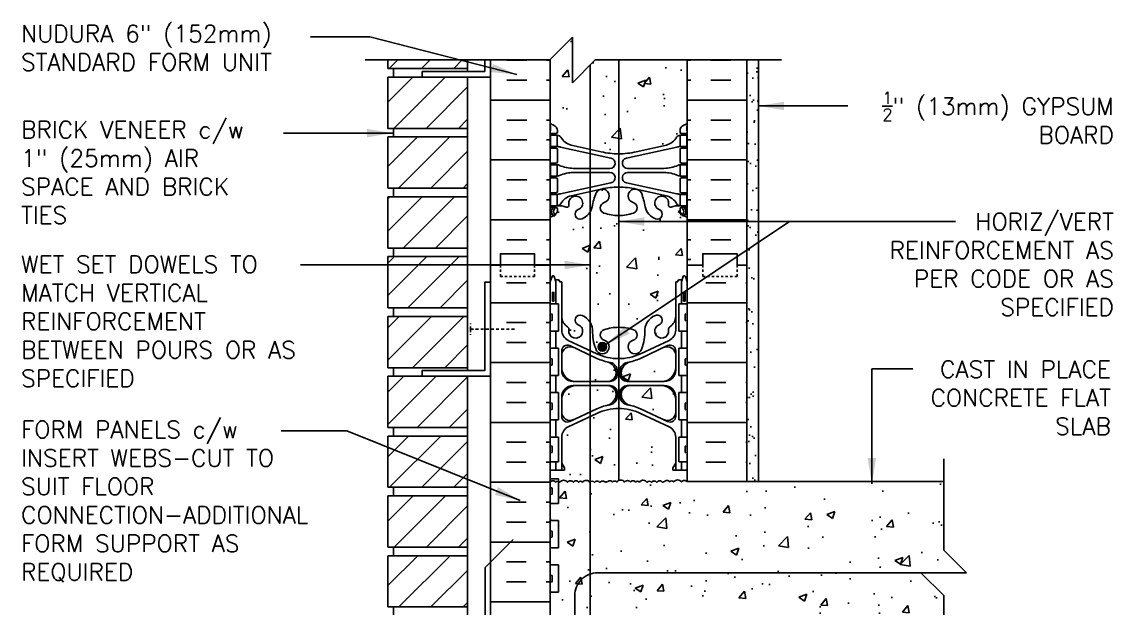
# Model space of a CAD drawing. Header units: inches. Extents: x 75 to 122.9, y 108.1 to 175.1.
# Drawn here: x 75 to 122.86, y 149.35 to 175.08 of the extents above; entities that cross this region are included whole.
import ezdxf

# ---------------------------------------------------------------- set-up
doc = ezdxf.new("R2010")
doc.units = ezdxf.units.IN
doc.header["$LTSCALE"] = 0.5
doc.header["$MEASUREMENT"] = 0
doc.linetypes.add('DASHED2', pattern=[0.375, 0.25, -0.125])
for name, color, linetype in [('HATCH', 12, 'Continuous'), ('line25', 2, 'Continuous'), ('LINE3', 3, 'Continuous'), ('LINE50', 5, 'Continuous'), ('LINE9', 9, 'Continuous'), ('TEXT', 4, 'Continuous'), ('Web_Edge', 9, 'Continuous')]:
    doc.layers.add(name, color=color, linetype=linetype)
doc.styles.add('DIM', font='romans.shx', dxfattribs={"width": 0.7})
doc.styles.add('ROMANS', font='romans.shx', dxfattribs={"height": 0.75})
doc.dimstyles.new('ext_12', dxfattribs={"dimscale": 12, "dimtxt": 0.09375, "dimasz": 0.09375, "dimexe": 0.09375, "dimexo": 0.0625, "dimgap": 0.0625, "dimtad": 1, "dimdec": 1, "dimzin": 3, "dimdsep": 46, "dimlunit": 4, "dimtxsty": 'DIM', "dimcen": 0.09, "dimdle": 0.09375, "dimclrt": 4, "dimadec": 0, "dimazin": 0, "dimtfac": 1, "dimtdec": 1, "dimtmove": 2, "dimatfit": 3, "dimfxl": 1, "dimfrac": 2, "dimtolj": 1, "dimtzin": 0, "dimarcsym": 0})

msp = doc.modelspace()

# ---------------------------------------------------------------- hatches: boundary and pattern name
at = {"layer": 'HATCH'}
h = msp.add_hatch(dxfattribs=at)
h.set_pattern_fill('AR-CONC', color=256, scale=0.5)
h.paths.add_polyline_path([(104.178, 130.49, 0.064398), (104.068, 130.556), (103.978, 130.556), (103.978, 130.598, -0.249069), (103.868, 130.805), (103.868, 130.872, -0.414214), (103.931, 130.935), (103.978, 130.935), (103.978, 131.005), (103.873, 131.005, 0.10046), (103.479, 130.948, -0.601435), (103.36, 131.053, 2.182095), (102.95, 130.84, -1), (102.786, 130.431, -0.24438), (102.338, 130.952, 0.053157), (102.172, 131.566, 0.223253), (101.972, 131.731), (101.952, 131.735, 0.955472), (101.814, 131.142, -0.735593), (101.827, 130.684, -0.082755), (101.178, 130.576, -0.082755), (100.53, 130.684, -0.735593), (100.542, 131.142, 0.955472), (100.404, 131.735), (100.384, 131.731, 0.223253), (100.184, 131.566, 0.053157), (100.018, 130.952, -0.24438), (99.57, 130.431, -1), (99.406, 130.84, 2.182095), (98.996, 131.053, -0.601435), (98.877, 130.948, 0.10046), (98.483, 131.005), (98.378, 131.005), (98.378, 130.935), (98.426, 130.935, -0.414214), (98.488, 130.872), (98.488, 130.805, -0.249069), (98.378, 130.598), (98.378, 130.556), (98.288, 130.556, 0.064398), (98.178, 130.49), (98.178, 128.401), (100.376, 128.401), (101.376, 129.401), (101.376, 127.401), (102.376, 128.401), (104.178, 128.401)])
h.paths.add_polyline_path([(104.178, 140.182, 0.082415), (104.035, 140.262, -0.317837), (103.868, 140.497), (103.868, 140.565, -0.414214), (103.931, 140.627), (103.978, 140.627), (103.978, 140.697), (103.873, 140.697, -0.188973), (103.717, 140.792, 0.196323), (103.268, 141.138), (101.946, 141.429, 0.057795), (101.178, 141.518, 0.057795), (100.41, 141.429), (99.088, 141.138, 0.196323), (98.639, 140.792, -0.188973), (98.483, 140.697), (98.378, 140.697), (98.378, 140.627), (98.426, 140.627, -0.414214), (98.488, 140.565), (98.488, 140.497, -0.317837), (98.321, 140.262, 0.082415), (98.178, 140.182), (98.178, 134.62, 0.082415), (98.321, 134.541, -0.317837), (98.488, 134.305), (98.488, 134.237, -0.414214), (98.426, 134.175), (98.378, 134.175), (98.378, 134.105), (98.483, 134.105, -0.188973), (98.639, 134.01, 0.196323), (99.088, 133.664), (100.41, 133.373, 0.057795), (101.178, 133.284, 0.057795), (101.946, 133.373), (103.268, 133.664, 0.196323), (103.717, 134.01, -0.188973), (103.873, 134.105), (103.978, 134.105), (103.978, 134.175), (103.931, 134.175, -0.414214), (103.868, 134.237), (103.868, 134.305, -0.317837), (104.035, 134.541, 0.082415), (104.178, 134.62)])
h.paths.add_polyline_path([(104.178, 146.401, 0.43821), (103.979, 146.401, 0.520567), (103.808, 146.401, 0.520567), (103.654, 146.401, 0.520567), (103.471, 146.401, 0.520567), (103.235, 146.401, 0.520567), (103.068, 146.401, 0.520567), (102.892, 146.401, 0.520567), (102.662, 146.401, 0.520567), (102.438, 146.401, 0.520567), (102.209, 146.401, 0.520567), (102.042, 146.401, 0.520567), (101.863, 146.401, 0.520567), (101.639, 146.401, 0.520567), (101.455, 146.401, 0.520567), (101.284, 146.401, 0.520567), (101.056, 146.401, 0.520567), (100.918, 146.401, 0.520567), (100.724, 146.401, 0.520567), (100.574, 146.401, 0.520567), (100.362, 146.401, 0.520567), (100.177, 146.401, 0.520567), (99.994, 146.401, 0.520567), (99.817, 146.401, 0.520567), (99.61, 146.401, 0.520567), (99.398, 146.401, 0.520567), (99.22, 146.401, 0.520567), (99.094, 146.401, 0.520567), (98.858, 146.401, 0.520567), (98.71, 146.401, 0.520567), (98.553, 146.401, 0.520567), (98.407, 146.401, 0.520567), (98.178, 146.401), (98.178, 144.312, 0.064398), (98.288, 144.246), (98.378, 144.246), (98.378, 144.204, -0.249069), (98.488, 143.997), (98.488, 143.93, -0.414214), (98.426, 143.867), (98.378, 143.867), (98.378, 143.797), (98.483, 143.797, 0.10046), (98.877, 143.854, -0.601435), (98.996, 143.75, 2.182095), (99.406, 143.962, -1), (99.57, 144.371, -0.24438), (100.018, 143.85, 0.053157), (100.184, 143.236, 0.223253), (100.384, 143.071), (100.404, 143.067, 0.955472), (100.542, 143.66, -0.735593), (100.53, 144.119, -0.082755), (101.178, 144.227, -0.082755), (101.827, 144.119, -0.735593), (101.814, 143.66, 0.955472), (101.952, 143.067), (101.972, 143.071, 0.223253), (102.172, 143.236, 0.053157), (102.338, 143.85, -0.24438), (102.786, 144.371, -1), (102.95, 143.962, 2.182095), (103.36, 143.75, -0.601435), (103.479, 143.854, 0.10046), (103.873, 143.797), (103.978, 143.797), (103.978, 143.867), (103.931, 143.867, -0.414214), (103.868, 143.93), (103.868, 143.997, -0.249069), (103.978, 144.204), (103.978, 144.246), (104.068, 144.246, 0.064398), (104.178, 144.312)])
h.paths.add_polyline_path([(115.433, 149.901), (114.433, 150.901), (116.433, 150.901), (115.433, 151.901), (115.433, 154.901), (106.803, 154.901), (104.178, 154.901, 0.48878), (103.931, 154.889, 0.520567), (103.59, 154.889, 0.520567), (103.412, 154.889, 0.520567), (103.178, 154.889, 0.434064), (103.101, 154.87, 0.520567), (102.85, 154.87, 0.520567), (102.615, 154.87, 0.520567), (102.419, 154.87, 0.520567), (102.084, 154.881, 0.520567), (101.921, 154.881, 0.520567), (101.688, 154.881, 0.520567), (101.432, 154.881, 0.520567), (101.09, 154.881, 0.520567), (100.913, 154.881, 0.520567), (100.678, 154.881, 0.434064), (100.602, 154.863, 0.520567), (100.351, 154.863, 0.520567), (100.116, 154.863, 0.520567), (99.919, 154.863, 0.520567), (99.585, 154.874, 0.520567), (99.421, 154.874, 0.520567), (99.189, 154.874, 0.520567), (98.932, 154.874, 0.520567), (98.591, 154.874, 0.144272), (98.543, 154.912), (98.543, 153.946), (98.178, 153.946), (98.178, 153.196), (98.543, 153.196), (98.543, 151.996), (98.178, 151.996), (98.178, 151.246), (98.543, 151.246), (98.543, 150.046), (98.178, 150.046), (98.178, 149.296), (98.543, 149.296), (98.543, 148.096), (98.178, 148.096), (98.178, 146.401, -0.520567), (98.407, 146.401, -0.520567), (98.553, 146.401, -0.520567), (98.71, 146.401, -0.520567), (98.858, 146.401, -0.520567), (99.094, 146.401, -0.520567), (99.22, 146.401, -0.520567), (99.398, 146.401, -0.520567), (99.61, 146.401, -0.520567), (99.817, 146.401, -0.520567), (99.994, 146.401, -0.520567), (100.177, 146.401, -0.520567), (100.362, 146.401, -0.520567), (100.574, 146.401, -0.520567), (100.724, 146.401, -0.520567), (100.918, 146.401, -0.520567), (101.056, 146.401, -0.520567), (101.284, 146.401, -0.520567), (101.455, 146.401, -0.520567), (101.639, 146.401, -0.520567), (101.863, 146.401, -0.520567), (102.042, 146.401, -0.520567), (102.209, 146.401, -0.520567), (102.438, 146.401, -0.520567), (102.662, 146.401, -0.520567), (102.892, 146.401, -0.520567), (103.068, 146.401, -0.520567), (103.235, 146.401, -0.520567), (103.471, 146.401, -0.520567), (103.654, 146.401, -0.520567), (103.808, 146.401, -0.520567), (103.979, 146.401, -0.43821), (104.178, 146.401), (104.866, 146.401), (104.866, 146.901), (106.366, 146.901), (115.433, 146.901)])
h.paths.add_polyline_path([(103.678, 156.854, 0.291097), (103.39, 157.307), (102.132, 157.896, 0.109869), (101.178, 158.108, 0.109869), (100.224, 157.896), (98.966, 157.307, 0.291097), (98.678, 156.854), (98.678, 155.713), (98.798, 155.513), (98.798, 155.401), (98.178, 155.401), (98.178, 155.026), (98.543, 155.026), (98.543, 154.912, -0.144272), (98.591, 154.874, -0.520567), (98.932, 154.874, -0.520567), (99.189, 154.874, -0.520567), (99.421, 154.874, -0.520567), (99.585, 154.874, -0.520567), (99.919, 154.863, -0.520567), (100.116, 154.863, -0.520567), (100.351, 154.863, -0.520567), (100.602, 154.863, -0.434064), (100.678, 154.881, -0.520567), (100.913, 154.881, -0.520567), (101.09, 154.881, -0.520567), (101.432, 154.881, -0.520567), (101.688, 154.881, -0.520567), (101.921, 154.881, -0.520567), (102.084, 154.881, -0.520567), (102.419, 154.87, -0.520567), (102.615, 154.87, -0.520567), (102.85, 154.87, -0.520567), (103.101, 154.87, -0.434064), (103.178, 154.889, -0.520567), (103.412, 154.889, -0.520567), (103.59, 154.889, -0.520567), (103.931, 154.889, -0.48878), (104.178, 154.901), (104.178, 155.401), (103.558, 155.401), (103.558, 155.513), (103.678, 155.713)])
h.paths.add_polyline_path([(103.678, 163.672), (103.778, 163.672), (103.778, 163.702, -0.414214), (103.828, 163.752), (103.954, 163.752), (104.003, 163.902, -0.6), (104.103, 163.902), (104.178, 163.672), (104.178, 164.401), (104.178, 166.49, 0.064398), (104.068, 166.556), (103.978, 166.556), (103.978, 166.598, -0.249069), (103.868, 166.805), (103.868, 166.872, -0.414214), (103.931, 166.935), (103.978, 166.935), (103.978, 167.005), (103.873, 167.005, 0.10046), (103.479, 166.948, -0.601435), (103.36, 167.053, 2.182095), (102.95, 166.84, -1), (102.786, 166.431, -0.24438), (102.338, 166.952, 0.053157), (102.172, 167.566, 0.223253), (101.972, 167.731), (101.952, 167.735, 0.955472), (101.814, 167.142, -0.735593), (101.827, 166.684, -0.082755), (101.178, 166.576, -0.082755), (100.53, 166.684, -0.735593), (100.542, 167.142, 0.955472), (100.404, 167.735), (100.384, 167.731, 0.223253), (100.184, 167.566, 0.053157), (100.018, 166.952, -0.24438), (99.57, 166.431, -1), (99.406, 166.84, 2.182095), (98.996, 167.053, -0.601435), (98.877, 166.948, 0.10046), (98.483, 167.005), (98.378, 167.005), (98.378, 166.935), (98.426, 166.935, -0.414214), (98.488, 166.872), (98.488, 166.805, -0.249069), (98.378, 166.598), (98.378, 166.556), (98.288, 166.556, 0.064398), (98.178, 166.49), (98.178, 164.401), (98.178, 163.672), (98.253, 163.902, -0.6), (98.353, 163.902), (98.402, 163.752), (98.528, 163.752, -0.414214), (98.578, 163.702), (98.578, 163.672), (98.678, 163.672), (98.678, 162.157, 0.258958), (98.937, 161.69, -0.31131), (98.994, 161.56, 2.127293), (99.406, 161.785, -1), (99.57, 162.193, -0.325306), (100.036, 161.451, 0.10488), (100.209, 160.639, 1.422913), (100.542, 161.106, -0.735593), (100.53, 161.564, -0.082755), (101.178, 161.672, -0.082755), (101.827, 161.564, -0.735593), (101.814, 161.106, 1.422913), (102.147, 160.639, 0.10488), (102.32, 161.451, -0.325306), (102.786, 162.193, -1), (102.95, 161.785, 2.127293), (103.362, 161.56, -0.31131), (103.419, 161.69, 0.258958), (103.678, 162.157)])
h.paths.add_polyline_path([(104.178, 173.401), (100.151, 173.401), (99.151, 172.401), (99.151, 173.401), (99.151, 174.401), (98.178, 173.428), (98.178, 170.62, 0.082415), (98.321, 170.541, -0.317837), (98.488, 170.305), (98.488, 170.237, -0.414214), (98.426, 170.175), (98.378, 170.175), (98.378, 170.105), (98.483, 170.105, -0.188973), (98.639, 170.01, 0.196323), (99.088, 169.664), (100.41, 169.373, 0.057795), (101.178, 169.284, 0.057795), (101.946, 169.373), (103.268, 169.664, 0.196323), (103.717, 170.01, -0.188973), (103.873, 170.105), (103.978, 170.105), (103.978, 170.175), (103.931, 170.175, -0.414214), (103.868, 170.237), (103.868, 170.305, -0.317837), (104.035, 170.541, 0.082415), (104.178, 170.62)])
h.paths.add_polyline_path([(100.224, 158.095, -0.053094), (100.675, 158.25, 0.350119), (101.063, 158.738, 0.413582), (100.688, 159.112), (99.303, 159.112, 0.414214), (98.678, 158.487), (98.678, 157.961, 0.549071), (99.212, 157.621)])
h.paths.add_polyline_path([(100.675, 160.155, -0.053094), (100.224, 160.31), (99.212, 160.784, 0.549071), (98.678, 160.444), (98.678, 159.917, 0.414214), (99.303, 159.292), (100.688, 159.292, 0.413582), (101.063, 159.667, 0.350119)])
h.paths.add_polyline_path([(103.678, 159.917), (103.678, 160.444, 0.549071), (103.144, 160.784), (102.132, 160.31, -0.053094), (101.681, 160.155, 0.350119), (101.293, 159.667, 0.413582), (101.668, 159.292), (103.053, 159.292, 0.414214)])
h.paths.add_polyline_path([(103.678, 158.487, 0.414214), (103.053, 159.112), (101.668, 159.112, 0.413582), (101.293, 158.738, 0.350119), (101.681, 158.25, -0.053094), (102.132, 158.095), (103.144, 157.621, 0.549071), (103.678, 157.961)])
h = msp.add_hatch(dxfattribs=at)
h.set_pattern_fill('ANSI31', color=256, scale=8, style=0)
h.set_pattern_definition([(45, (92.1293, 152.8277), (-0.707107, 0.707107), [])])
h.paths.add_polyline_path([(94.553, 154.276), (91.053, 154.276), (91.053, 152.026), (94.553, 152.026)])
h.paths.add_polyline_path([(94.553, 173.401), (91.053, 173.401), (91.053, 173.026), (94.553, 173.026)])
h.paths.add_polyline_path([(94.553, 149.026), (91.053, 149.026), (91.053, 146.776), (94.553, 146.776)])
h.paths.add_polyline_path([(94.553, 172.651), (92.553, 172.651), (91.053, 172.651), (91.053, 170.401), (94.553, 170.401)])
h.paths.add_polyline_path([(94.553, 170.026), (91.053, 170.026), (91.053, 167.776), (94.553, 167.776)])
h.paths.add_polyline_path([(94.553, 159.526), (91.053, 159.526), (91.053, 157.276), (94.553, 157.276)])
h.paths.add_polyline_path([(94.553, 162.151), (91.053, 162.151), (91.053, 159.901), (94.553, 159.901)])
h.paths.add_polyline_path([(94.553, 164.776), (91.053, 164.776), (91.053, 162.526), (94.553, 162.526)])
h.paths.add_polyline_path([(94.553, 167.401), (91.053, 167.401), (91.053, 165.151), (94.553, 165.151)])
h.paths.add_polyline_path([(94.553, 151.651), (91.053, 151.651), (91.053, 149.401), (94.553, 149.401)])
h.paths.add_polyline_path([(94.553, 156.901), (91.053, 156.901), (91.053, 154.651), (94.553, 154.651)])
h = msp.add_hatch(dxfattribs=at)
h.set_pattern_fill('AR-SAND', color=256, scale=0.5, style=0)
h.set_pattern_definition([(37.5, (96.74064, 146.9011), (-0.031497, 0.963412), [0, -0.76, 0, -0.85, 0, -0.8125]), (7.5, (96.7406, 146.9011), (0.88489, 1.411073), [0, -0.41, 0, -0.685, 0, -0.2625]), (327.5, (96.1256, 146.9011), (1.55707, 0.00283), [0, -0.25, 0, -0.9, 0, -1.175]), (317.5, (96.1256, 146.9011), (1.503063, 0.43884), [0, -0.125, 0, -0.59, 0, -0.675])])
h.paths.add_polyline_path([(106.803, 154.901), (107.303, 154.901), (107.303, 173.401), (106.803, 173.401)])
h = msp.add_hatch(dxfattribs=at)
h.set_pattern_fill('INSUL', color=256, scale=7, style=0)
h.paths.add_polyline_path([(98.178, 164.401), (97.491, 164.401), (97.491, 163.901), (95.991, 163.901), (95.991, 164.401), (95.553, 164.401), (95.553, 146.401), (95.991, 146.401), (95.991, 146.901), (97.491, 146.901), (97.491, 146.401), (98.178, 146.401)])
h.paths.add_polyline_path([(106.803, 164.401), (106.366, 164.401), (106.366, 163.901), (104.866, 163.901), (104.866, 164.401), (104.178, 164.401), (104.178, 154.901), (106.803, 154.901)])
at = {"layer": 'LINE3'}
msp.add_hatch(color=256, dxfattribs=at).paths.add_polyline_path([(100.272, 160.813, 1), (100.647, 160.813, 1)])

# ---------------------------------------------------------------- linework, layer by layer
at = {"layer": 'HATCH'}
for p, q in [((96.267, 173.392), (97.142, 173.392)), ((98.017, 173.392), (98.178, 173.392)), ((104.34, 173.392), (104.178, 173.392)), ((106.09, 173.392), (105.215, 173.392)), ((96.267, 172.517), (97.142, 172.517)), ((98.017, 172.517), (98.178, 172.517)), ((104.34, 172.517), (104.178, 172.517)), ((106.09, 172.517), (105.215, 172.517)), ((95.553, 171.642), (98.178, 171.642)), ((106.803, 171.642), (104.178, 171.642)), ((96.267, 170.767), (97.142, 170.767)), ((98.017, 170.767), (98.178, 170.767)), ((104.34, 170.767), (104.178, 170.767)), ((106.09, 170.767), (105.215, 170.767)), ((96.267, 169.892), (97.142, 169.892)), ((98.017, 169.892), (98.178, 169.892)), ((104.34, 169.892), (104.178, 169.892)), ((106.09, 169.892), (105.215, 169.892)), ((95.553, 169.017), (98.178, 169.017)), ((106.803, 169.017), (104.178, 169.017)), ((96.267, 168.142), (97.142, 168.142)), ((98.017, 168.142), (98.178, 168.142)), ((104.34, 168.142), (104.178, 168.142)), ((106.09, 168.142), (105.215, 168.142)), ((96.267, 167.267), (97.142, 167.267)), ((98.017, 167.267), (98.178, 167.267)), ((104.34, 167.267), (104.178, 167.267)), ((106.09, 167.267), (105.215, 167.267)), ((95.553, 166.392), (98.178, 166.392)), ((106.803, 166.392), (104.178, 166.392)), ((96.267, 165.517), (97.142, 165.517)), ((98.017, 165.517), (98.178, 165.517)), ((104.34, 165.517), (104.178, 165.517)), ((106.09, 165.517), (105.215, 165.517)), ((98.017, 164.642), (98.178, 164.642)), ((104.34, 164.642), (104.178, 164.642))]:
    msp.add_line(p, q, dxfattribs=at)
for points in [[(98.179, 154.874, -0.520567), (98.413, 154.874, -0.520567), (98.591, 154.874, -0.520567), (98.932, 154.874, -0.520567), (99.189, 154.874, -0.520567), (99.421, 154.874, -0.520567), (99.585, 154.874, -0.520567), (99.919, 154.863, -0.520567), (100.116, 154.863, -0.520567), (100.351, 154.863, -0.520567), (100.602, 154.863, -0.434064), (100.678, 154.881, -0.434064)], [(100.678, 154.881, -0.520567), (100.913, 154.881, -0.520567), (101.09, 154.881, -0.520567), (101.432, 154.881, -0.520567), (101.688, 154.881, -0.520567), (101.921, 154.881, -0.520567), (102.084, 154.881, -0.520567), (102.419, 154.87, -0.520567), (102.615, 154.87, -0.520567), (102.85, 154.87, -0.520567), (103.101, 154.87, -0.434064), (103.178, 154.889, -0.434064)], [(103.178, 154.889, -0.520567), (103.412, 154.889, -0.520567), (103.59, 154.889, -0.520567), (103.931, 154.889, -0.48878), (104.178, 154.901, -0.48878)]]:
    msp.add_lwpolyline(points, format="xyb", dxfattribs=at)
at = {"layer": 'line25'}
for p, q in [((91.053, 173.026), (91.053, 173.401)), ((94.553, 173.401), (94.553, 172.901)), ((98.178, 173.428), (98.178, 164.401)), ((104.178, 164.401), (104.178, 173.401)), ((94.553, 173.026), (91.053, 173.026)), ((91.303, 172.651), (91.303, 173.026)), ((94.553, 172.651), (91.053, 172.651)), ((91.053, 170.401), (91.053, 172.651)), ((94.553, 172.651), (94.553, 159.776)), ((94.553, 170.401), (91.053, 170.401)), ((91.303, 170.026), (91.303, 170.401)), ((94.553, 170.026), (91.053, 170.026)), ((91.053, 167.776), (91.053, 170.026)), ((94.553, 167.776), (91.053, 167.776)), ((91.303, 167.401), (91.303, 167.776)), ((94.553, 167.401), (91.053, 167.401)), ((91.053, 165.151), (91.053, 167.401)), ((94.553, 165.151), (91.053, 165.151)), ((91.303, 164.776), (91.303, 165.151)), ((94.553, 164.776), (91.053, 164.776)), ((91.053, 162.526), (91.053, 164.776)), ((98.178, 164.401), (98.178, 146.401)), ((104.178, 164.401), (104.178, 154.901)), ((94.553, 162.526), (91.053, 162.526)), ((91.303, 162.151), (91.303, 162.526)), ((98.178, 162.706), (98.543, 162.706)), ((98.543, 161.506), (98.543, 162.706)), ((103.813, 161.506), (103.813, 162.706)), ((104.178, 162.706), (103.813, 162.706)), ((94.553, 162.151), (91.053, 162.151)), ((91.053, 159.901), (91.053, 162.151)), ((98.178, 161.506), (98.543, 161.506)), ((104.178, 161.506), (103.813, 161.506)), ((98.178, 160.756), (98.543, 160.756)), ((98.543, 159.556), (98.543, 160.756)), ((104.178, 160.756), (103.813, 160.756)), ((103.813, 159.556), (103.813, 160.756)), ((94.553, 159.901), (91.053, 159.901)), ((91.303, 159.526), (91.303, 159.901)), ((94.553, 159.526), (91.053, 159.526)), ((91.053, 157.276), (91.053, 159.526)), ((94.553, 159.526), (94.553, 146.401)), ((98.178, 159.556), (98.543, 159.556)), ((104.178, 159.556), (103.813, 159.556)), ((98.178, 158.806), (98.543, 158.806)), ((98.543, 157.606), (98.543, 158.806)), ((103.813, 157.606), (103.813, 158.806)), ((104.178, 158.806), (103.813, 158.806)), ((98.178, 157.606), (98.543, 157.606)), ((104.178, 157.606), (103.813, 157.606)), ((94.553, 157.276), (91.053, 157.276)), ((91.303, 156.901), (91.303, 157.276)), ((94.553, 156.901), (91.053, 156.901)), ((91.053, 154.651), (91.053, 156.901)), ((98.178, 156.856), (98.543, 156.856)), ((98.543, 156.856), (98.543, 155.776)), ((104.178, 156.856), (103.813, 156.856)), ((103.813, 156.856), (103.813, 155.776)), ((98.178, 155.776), (98.543, 155.776)), ((104.178, 155.776), (103.813, 155.776)), ((94.553, 154.651), (91.053, 154.651)), ((91.303, 154.276), (91.303, 154.651)), ((98.178, 155.026), (98.543, 155.026)), ((98.543, 153.946), (98.543, 155.026)), ((106.803, 154.901), (104.178, 154.901)), ((94.553, 154.276), (91.053, 154.276)), ((91.053, 152.026), (91.053, 154.276)), ((98.178, 153.946), (98.543, 153.946)), ((98.178, 153.196), (98.543, 153.196)), ((98.543, 153.196), (98.543, 151.996)), ((94.553, 152.026), (91.053, 152.026)), ((91.303, 151.651), (91.303, 152.026)), ((98.178, 151.996), (98.543, 151.996)), ((94.553, 151.651), (91.053, 151.651)), ((91.053, 149.401), (91.053, 151.651)), ((98.178, 151.246), (98.543, 151.246)), ((98.543, 151.246), (98.543, 150.046)), ((98.178, 150.046), (98.543, 150.046)), ((94.553, 149.401), (91.053, 149.401)), ((91.303, 149.026), (91.303, 149.401))]:
    msp.add_line(p, q, dxfattribs=at)
at = {"layer": 'LINE3'}
for p, q in [((101.178, 173.401), (101.178, 154.953)), ((99.928, 173.178), (99.928, 128.4))]:
    msp.add_line(p, q, dxfattribs=at)
at = {"layer": 'LINE3', "linetype": 'Continuous'}
msp.add_lwpolyline([(99.256, 138.903), (99.256, 149.903, -0.414214), (100.256, 150.903), (114.433, 150.901)], format="xyb", dxfattribs=at)
at = {"layer": 'LINE3'}
msp.add_circle((100.46, 160.813), 0.188, dxfattribs=at)
at = {"layer": 'LINE50'}
for p, q in [((95.553, 164.401), (95.553, 173.401)), ((106.803, 164.401), (106.803, 173.401)), ((95.553, 146.401), (95.553, 164.401)), ((106.803, 164.401), (106.803, 154.901))]:
    msp.add_line(p, q, dxfattribs=at)
for points in [[(95.553, 164.401), (95.991, 164.401), (95.991, 164.901), (97.491, 164.901), (97.491, 164.401), (98.178, 164.401)], [(98.178, 164.401), (97.491, 164.401), (97.491, 164.901), (95.991, 164.901), (95.991, 164.401), (95.553, 164.401)], [(106.803, 164.401), (106.366, 164.401), (106.366, 164.901), (104.866, 164.901), (104.866, 164.401), (104.178, 164.401)], [(104.178, 164.401), (104.866, 164.401), (104.866, 164.901), (106.366, 164.901), (106.366, 164.401), (106.803, 164.401)]]:
    msp.add_lwpolyline(points, dxfattribs=at)
at = {"layer": 'LINE9'}
for p, q in [((99.151, 174.401), (98.151, 173.401)), ((99.151, 173.401), (99.151, 174.401)), ((90.053, 173.401), (98.151, 173.401)), ((95.303, 173.401), (95.303, 172.901)), ((95.553, 172.651), (95.553, 173.401)), ((99.151, 172.401), (100.151, 173.401)), ((99.151, 173.401), (99.151, 172.401)), ((100.151, 173.401), (108.324, 173.401)), ((107.303, 154.901), (107.303, 173.401)), ((95.303, 172.901), (92.553, 172.901)), ((92.553, 172.901), (92.553, 172.651)), ((92.553, 172.651), (95.553, 172.651)), ((98.178, 163.672), (98.253, 163.902)), ((98.428, 163.672), (98.353, 163.902)), ((98.402, 163.752), (98.528, 163.752)), ((98.578, 163.702), (98.578, 163.702)), ((98.578, 163.702), (98.578, 163.672)), ((103.778, 163.702), (103.778, 163.672)), ((103.778, 163.702), (103.778, 163.702)), ((103.954, 163.752), (103.828, 163.752)), ((103.928, 163.672), (104.003, 163.902)), ((104.178, 163.672), (104.103, 163.902)), ((98.428, 163.672), (98.428, 162.706)), ((98.578, 163.672), (98.678, 163.672)), ((98.678, 161.55), (98.678, 163.672)), ((103.778, 163.672), (103.678, 163.672)), ((103.678, 161.55), (103.678, 163.672)), ((103.928, 163.672), (103.928, 162.706)), ((98.218, 162.256), (98.218, 162.256)), ((104.138, 162.256), (104.138, 162.256)), ((98.178, 161.996), (98.178, 162.216)), ((98.178, 162.161), (98.178, 162.161)), ((98.178, 162.051), (98.178, 162.051)), ((98.218, 161.956), (98.218, 161.956)), ((98.258, 161.996), (98.258, 162.216)), ((104.098, 161.996), (104.098, 162.216)), ((104.138, 161.956), (104.138, 161.956)), ((104.178, 161.996), (104.178, 162.216)), ((104.178, 162.161), (104.178, 162.161)), ((104.178, 162.051), (104.178, 162.051)), ((100.224, 160.509), (98.966, 161.098)), ((100.224, 160.31), (99.034, 160.867)), ((102.132, 160.509), (103.39, 161.098)), ((102.132, 160.31), (103.322, 160.867)), ((98.678, 159.792), (98.678, 160.641)), ((103.678, 159.792), (103.678, 160.641)), ((98.178, 160.046), (98.178, 160.266)), ((98.178, 160.211), (98.178, 160.211)), ((98.178, 160.101), (98.178, 160.101)), ((98.218, 160.306), (98.218, 160.306)), ((98.258, 160.046), (98.258, 160.266)), ((104.098, 160.046), (104.098, 160.266)), ((104.138, 160.306), (104.138, 160.306)), ((104.178, 160.046), (104.178, 160.266)), ((104.178, 160.211), (104.178, 160.211)), ((104.178, 160.101), (104.178, 160.101)), ((101.063, 159.667), (101.063, 159.668)), ((101.118, 159.759), (101.118, 159.605)), ((101.238, 159.759), (101.238, 159.605)), ((101.293, 159.667), (101.293, 159.668)), ((99.178, 159.292), (100.806, 159.292)), ((99.178, 159.112), (100.806, 159.112)), ((103.178, 159.292), (101.551, 159.292)), ((103.178, 159.112), (101.551, 159.112)), ((98.678, 157.764), (98.678, 158.612)), ((101.118, 158.8), (101.118, 158.646)), ((101.238, 158.8), (101.238, 158.646)), ((103.678, 157.764), (103.678, 158.612)), ((98.178, 158.096), (98.178, 158.316)), ((98.178, 158.261), (98.178, 158.261)), ((98.178, 158.151), (98.178, 158.151)), ((98.218, 158.356), (98.218, 158.356)), ((98.218, 158.056), (98.218, 158.056)), ((98.258, 158.096), (98.258, 158.316)), ((100.224, 158.095), (99.034, 157.538)), ((102.132, 158.095), (103.322, 157.538)), ((104.098, 158.096), (104.098, 158.316)), ((104.138, 158.356), (104.138, 158.356)), ((104.138, 158.056), (104.138, 158.056)), ((104.178, 158.096), (104.178, 158.316)), ((104.178, 158.261), (104.178, 158.261)), ((104.178, 158.151), (104.178, 158.151)), ((100.224, 157.896), (98.966, 157.307)), ((102.132, 157.896), (103.39, 157.307)), ((98.678, 155.401), (98.678, 156.854)), ((103.678, 155.401), (103.678, 156.854)), ((98.178, 156.426), (98.178, 156.206)), ((98.178, 156.371), (98.178, 156.371)), ((98.178, 156.261), (98.178, 156.261)), ((98.218, 156.466), (98.218, 156.466)), ((98.218, 156.166), (98.218, 156.166)), ((98.258, 156.426), (98.258, 156.206)), ((104.098, 156.426), (104.098, 156.206)), ((104.138, 156.466), (104.138, 156.466)), ((104.138, 156.166), (104.138, 156.166)), ((104.178, 156.426), (104.178, 156.206)), ((104.178, 156.371), (104.178, 156.371)), ((104.178, 156.261), (104.178, 156.261)), ((98.798, 155.513), (98.678, 155.713)), ((103.558, 155.513), (103.678, 155.713)), ((115.433, 151.901), (115.433, 155.901)), ((98.178, 155.401), (98.798, 155.401)), ((98.798, 155.401), (98.798, 155.513)), ((103.558, 155.401), (103.558, 155.513)), ((103.558, 155.401), (104.178, 155.401)), ((98.178, 154.596), (98.178, 154.376)), ((98.218, 154.636), (98.218, 154.636)), ((98.258, 154.596), (98.258, 154.376)), ((106.803, 154.901), (115.433, 154.901)), ((98.178, 154.541), (98.178, 154.541)), ((98.178, 154.431), (98.178, 154.431)), ((98.218, 154.336), (98.218, 154.336)), ((98.178, 152.706), (98.178, 152.486)), ((98.218, 152.746), (98.218, 152.746)), ((98.258, 152.706), (98.258, 152.486)), ((95.319, 151.128), (96.553, 152.362)), ((98.178, 152.651), (98.178, 152.651)), ((98.178, 152.541), (98.178, 152.541)), ((98.218, 152.446), (98.218, 152.446)), ((116.433, 150.901), (115.433, 151.901)), ((95.319, 146.605), (95.319, 151.128)), ((98.218, 150.796), (98.218, 150.796)), ((116.433, 150.901), (114.433, 150.901)), ((114.433, 150.901), (115.433, 149.901)), ((98.178, 150.756), (98.178, 150.536)), ((98.178, 150.701), (98.178, 150.701)), ((98.178, 150.591), (98.178, 150.591)), ((98.218, 150.496), (98.218, 150.496)), ((98.258, 150.756), (98.258, 150.536)), ((115.433, 145.901), (115.433, 149.901))]:
    msp.add_line(p, q, dxfattribs=at)
at = {"layer": 'LINE9', "linetype": 'DASHED2'}
for q in [(94.678, 161.839), (96.678, 161.589), (94.678, 161.339)]:
    msp.add_line((94.678, 161.589), q, dxfattribs=at)
at = {"layer": 'LINE9', "linetype": 'DASHED2', "ltscale": 0.15}
for points in [[(97.491, 164.401), (97.491, 164.401), (97.491, 163.901), (95.991, 163.901), (95.991, 164.401), (95.991, 164.401)], [(106.366, 164.401), (106.366, 164.401), (106.366, 163.901), (104.866, 163.901), (104.866, 164.401), (104.866, 164.401)]]:
    msp.add_lwpolyline(points, dxfattribs=at)
at = {"layer": 'LINE9'}
for points in [[(95.553, 163.651), (95.303, 163.651), (95.303, 159.776), (92.553, 159.776), (92.553, 159.526), (95.553, 159.526)], [(98.338, 162.822), (98.268, 162.822), (98.268, 163.202), (98.338, 163.202)], [(104.018, 162.822), (104.088, 162.822), (104.088, 163.202), (104.018, 163.202)]]:
    msp.add_lwpolyline(points, close=True, dxfattribs=at)
for points in [[(98.428, 162.706), (98.428, 163.522)], [(103.928, 162.706), (103.928, 163.522)], [(104.178, 162.272), (104.178, 163.672)], [(98.428, 160.756), (98.428, 161.506)], [(103.928, 160.756), (103.928, 161.506)], [(98.428, 158.806), (98.428, 159.556)], [(103.928, 158.806), (103.928, 159.556)], [(98.428, 156.856), (98.428, 157.606)], [(103.928, 156.856), (103.928, 157.606)], [(98.428, 155.401), (98.428, 155.776)], [(103.928, 155.401), (103.928, 155.776)]]:
    msp.add_lwpolyline(points, dxfattribs=at)
for points in [[(100.036, 161.451, 0.325312), (99.57, 162.193)], [(102.32, 161.451, -0.325312), (102.786, 162.193)]]:
    msp.add_lwpolyline(points, format="xyb", dxfattribs=at)
for centre, radius, start, end in [((98.303, 163.876), 0.0567, 28.0725, 151.9275), ((98.528, 163.702), 0.05, 0, 90), ((103.828, 163.702), 0.05, 90, 180), ((104.053, 163.876), 0.0567, 28.0725, 151.9275), ((98.218, 162.216), 0.04, 90, 180), ((98.218, 162.216), 0.04, 360, 90), ((104.138, 162.216), 0.04, 90, 180), ((104.138, 162.216), 0.04, 0, 90), ((98.218, 161.996), 0.04, 180, 270), ((98.218, 161.996), 0.04, 270, 0), ((99.228, 162.157), 0.55, 180, 238.0732), ((99.293, 161.501), 0.305, 168.9056, 68.1963), ((99.488, 161.989), 0.22, 68.1963, 248.1963), ((103.063, 161.501), 0.305, 111.8037, 11.0944), ((102.868, 161.989), 0.22, 291.8037, 111.8037), ((103.128, 162.157), 0.55, 301.9268, 0), ((104.138, 161.996), 0.04, 180, 270), ((104.138, 161.996), 0.04, 270, 0), ((99.178, 161.55), 0.5, 180, 244.9204), ((98.871, 161.584), 0.125, 348.9056, 58.0732), ((102.036, 161.451), 2, 180.0146, 203.9638), ((100.607, 161.337), 0.24, 108.923, 254.2747), ((101.178, 159.672), 2, 90, 108.923), ((101.178, 159.672), 2, 71.077, 90), ((101.749, 161.337), 0.24, 285.7253, 71.077), ((100.32, 161.451), 2, 336.0362, 359.9854), ((103.485, 161.584), 0.125, 121.9268, 191.0944), ((103.178, 161.55), 0.5, 295.0796, 0), ((98.928, 160.641), 0.25, 64.9204, 180), ((99.053, 160.444), 0.375, 64.9204, 180), ((100.46, 160.813), 0.305, 214.6703, 74.2747), ((101.897, 160.813), 0.305, 105.7253, 325.3297), ((103.303, 160.444), 0.375, 0, 115.0796), ((103.428, 160.641), 0.25, 0, 115.0796), ((101.178, 162.547), 2.25, 244.9204, 270), ((101.178, 162.547), 2.25, 270, 295.0796), ((98.218, 160.266), 0.04, 90, 180), ((98.218, 160.046), 0.04, 180, 270), ((98.218, 160.266), 0.04, 360, 90), ((98.218, 160.046), 0.04, 270, 0), ((99.303, 159.917), 0.625, 180, 270), ((101.178, 162.348), 2.25, 244.9204, 260.4613), ((100.563, 159.668), 0.5, 0, 77.0773), ((100.743, 159.759), 0.375, 360, 80.4613), ((101.613, 159.759), 0.375, 99.5387, 180), ((101.793, 159.668), 0.5, 102.9227, 180), ((101.178, 162.348), 2.25, 279.5387, 295.0796), ((103.053, 159.917), 0.625, 270, 0), ((104.138, 160.266), 0.04, 90, 180), ((104.138, 160.046), 0.04, 180, 270), ((104.138, 160.266), 0.04, 0, 90), ((104.138, 160.046), 0.04, 270, 0), ((99.178, 159.792), 0.5, 180, 270), ((100.688, 159.667), 0.375, 270, 0), ((100.806, 159.605), 0.312, 270, 0), ((101.551, 159.605), 0.312, 180, 270), ((101.668, 159.667), 0.375, 180, 270), ((103.178, 159.792), 0.5, 270, 0), ((99.303, 158.487), 0.625, 90, 180), ((99.178, 158.612), 0.5, 90, 180), ((100.688, 158.737), 0.375, 0, 90), ((100.806, 158.8), 0.312, 0, 90), ((101.551, 158.8), 0.312, 90, 180), ((101.668, 158.737), 0.375, 90, 180), ((103.053, 158.487), 0.625, 360, 90), ((103.178, 158.612), 0.5, 0, 90), ((100.563, 158.737), 0.5, 282.9227, 0), ((100.743, 158.646), 0.375, 279.5387, 0), ((101.613, 158.646), 0.375, 180, 260.4613), ((101.793, 158.737), 0.5, 180, 257.0773), ((98.218, 158.316), 0.04, 90, 180), ((98.218, 158.096), 0.04, 180, 270), ((98.218, 158.316), 0.04, 360, 90), ((98.218, 158.096), 0.04, 270, 0), ((99.053, 157.961), 0.375, 180, 295.0796), ((101.178, 156.057), 2.25, 99.5387, 115.0796), ((101.178, 155.858), 2.25, 90, 115.0796), ((101.178, 155.858), 2.25, 64.9204, 90), ((101.178, 156.057), 2.25, 64.9204, 80.4613), ((103.303, 157.961), 0.375, 244.9204, 360), ((104.138, 158.316), 0.04, 90, 180), ((104.138, 158.096), 0.04, 180, 270), ((104.138, 158.316), 0.04, 0, 90), ((104.138, 158.096), 0.04, 270, 0), ((98.928, 157.764), 0.25, 180, 295.0796), ((103.428, 157.764), 0.25, 244.9204, 0), ((99.178, 156.854), 0.5, 115.0796, 180), ((103.178, 156.854), 0.5, 0, 64.9204), ((98.218, 156.426), 0.04, 90, 180), ((98.218, 156.206), 0.04, 180, 270), ((98.218, 156.426), 0.04, 0, 90), ((98.218, 156.206), 0.04, 270, 0), ((104.138, 156.426), 0.04, 90, 180), ((104.138, 156.206), 0.04, 180, 270), ((104.138, 156.426), 0.04, 360, 90), ((104.138, 156.206), 0.04, 270, 0), ((98.218, 154.596), 0.04, 90, 180), ((98.218, 154.596), 0.04, 0, 90), ((98.218, 154.376), 0.04, 180, 270), ((98.218, 154.376), 0.04, 270, 0), ((98.218, 152.706), 0.04, 90, 180), ((98.218, 152.706), 0.04, 0, 90), ((98.218, 152.486), 0.04, 180, 270), ((98.218, 152.486), 0.04, 270, 0), ((98.218, 150.756), 0.04, 90, 180), ((98.218, 150.756), 0.04, 0, 90), ((98.218, 150.536), 0.04, 180, 270), ((98.218, 150.536), 0.04, 270, 0)]:
    msp.add_arc(centre, radius, start, end, dxfattribs=at)
at = {"layer": 'Web_Edge'}
for p, q in [((98.188, 170.295), (98.188, 170.481)), ((104.168, 170.295), (104.168, 170.481)), ((98.178, 170.175), (98.426, 170.175)), ((98.288, 170.105), (98.288, 170.175)), ((98.378, 170.105), (98.378, 170.175)), ((98.488, 170.305), (98.488, 170.237)), ((103.868, 170.305), (103.868, 170.237)), ((104.178, 170.175), (103.931, 170.175)), ((103.978, 170.105), (103.978, 170.175)), ((104.068, 170.105), (104.068, 170.175)), ((98.178, 169.535), (98.426, 169.535)), ((98.288, 169.535), (98.288, 169.605)), ((98.378, 169.535), (98.378, 169.605)), ((98.488, 168.937), (98.488, 169.472)), ((98.627, 169.581), (100.838, 169.1)), ((99.088, 169.664), (100.41, 169.373)), ((103.729, 169.581), (101.518, 169.1)), ((103.268, 169.664), (101.946, 169.373)), ((103.868, 168.937), (103.868, 169.472)), ((104.178, 169.535), (103.931, 169.535)), ((103.978, 169.535), (103.978, 169.605)), ((104.068, 169.535), (104.068, 169.605)), ((98.178, 168.875), (98.426, 168.875)), ((98.288, 168.805), (98.288, 168.875)), ((98.378, 168.805), (98.378, 168.875)), ((99.193, 168.645), (100.789, 168.645)), ((103.163, 168.645), (101.567, 168.645)), ((104.178, 168.875), (103.931, 168.875)), ((103.978, 168.805), (103.978, 168.875)), ((104.068, 168.805), (104.068, 168.875)), ((98.178, 168.235), (98.426, 168.235)), ((98.288, 168.235), (98.288, 168.305)), ((98.378, 168.235), (98.378, 168.305)), ((98.488, 167.637), (98.488, 168.172)), ((98.627, 167.529), (100.838, 168.01)), ((99.193, 168.465), (100.789, 168.465)), ((103.729, 167.529), (101.518, 168.01)), ((103.163, 168.465), (101.567, 168.465)), ((103.868, 167.637), (103.868, 168.172)), ((104.178, 168.235), (103.931, 168.235)), ((103.978, 168.235), (103.978, 168.305)), ((104.068, 168.235), (104.068, 168.305)), ((98.178, 167.575), (98.426, 167.575)), ((98.288, 167.505), (98.288, 167.575)), ((98.378, 167.505), (98.378, 167.575)), ((99.088, 167.446), (100.41, 167.737)), ((103.268, 167.446), (101.946, 167.737)), ((104.178, 167.575), (103.931, 167.575)), ((103.978, 167.505), (103.978, 167.575)), ((104.068, 167.505), (104.068, 167.575)), ((98.178, 166.935), (98.426, 166.935)), ((98.178, 166.835), (98.22, 166.835)), ((98.288, 166.935), (98.288, 167.005)), ((98.378, 166.935), (98.378, 167.005)), ((98.378, 166.556), (98.378, 166.598)), ((98.488, 166.805), (98.488, 166.872)), ((103.868, 166.805), (103.868, 166.872)), ((104.178, 166.935), (103.931, 166.935)), ((103.978, 166.935), (103.978, 167.005)), ((103.978, 166.556), (103.978, 166.598)), ((104.068, 166.935), (104.068, 167.005)), ((104.178, 166.835), (104.136, 166.835)), ((98.288, 166.556), (98.378, 166.556)), ((104.068, 166.556), (103.978, 166.556))]:
    msp.add_line(p, q, dxfattribs=at)
for points in [[(98.183, 170.105), (98.483, 170.105), (98.483, 169.605), (98.183, 169.605)], [(104.173, 170.105), (103.873, 170.105), (103.873, 169.605), (104.173, 169.605)], [(98.183, 168.805), (98.483, 168.805), (98.483, 168.305), (98.183, 168.305)], [(104.173, 168.805), (103.873, 168.805), (103.873, 168.305), (104.173, 168.305)], [(98.183, 167.505), (98.483, 167.505), (98.483, 167.005), (98.183, 167.005)], [(104.173, 167.505), (103.873, 167.505), (103.873, 167.005), (104.173, 167.005)]]:
    msp.add_lwpolyline(points, close=True, dxfattribs=at)
for centre, radius, start, end in [((98.488, 171.012), 0.5, 231.6833, 250.5288), ((98.488, 171.012), 0.6, 238.8907, 238.927), ((98.168, 170.481), 0.02, 360, 58.927), ((98.238, 170.305), 0.25, 0, 70.5288), ((104.118, 170.305), 0.25, 109.4712, 180), ((103.868, 171.012), 0.5, 289.4712, 308.3167), ((104.188, 170.481), 0.02, 121.073, 180), ((103.868, 171.012), 0.6, 301.073, 301.1093), ((98.168, 170.295), 0.02, 299.988, 360), ((98.426, 170.237), 0.0625, 270, 0), ((98.44, 169.859), 0.25, 37.2777, 80.0823), ((99.288, 170.387), 0.75, 210.155, 254.5838), ((103.069, 170.387), 0.75, 285.4162, 329.845), ((103.916, 169.859), 0.25, 99.9177, 142.7223), ((103.931, 170.237), 0.0625, 180, 270), ((104.188, 170.295), 0.02, 180, 240.012), ((98.426, 169.472), 0.0625, 0, 90), ((98.392, 168.609), 1, 76.4291, 84.7991), ((103.964, 168.609), 1, 95.2009, 103.5709), ((103.931, 169.472), 0.0625, 90, 180), ((101.178, 172.64), 3.356, 256.7692, 270), ((100.789, 168.875), 0.23, 270, 77.6055), ((101.178, 172.64), 3.356, 270, 283.2308), ((101.567, 168.875), 0.23, 102.3945, 270), ((98.426, 168.937), 0.0625, 270, 0), ((98.479, 168.586), 0.219, 60.4937, 88.92), ((98.479, 168.586), 0.219, 60.4937, 88.92), ((99.223, 170.245), 1.6, 246.5673, 268.9203), ((99.223, 170.245), 1.6, 246.5673, 268.9203), ((103.133, 170.245), 1.6, 271.0797, 293.4327), ((103.133, 170.245), 1.6, 271.0797, 293.4327), ((103.877, 168.586), 0.219, 91.08, 119.5063), ((103.877, 168.586), 0.219, 91.08, 119.5063), ((103.931, 168.937), 0.0625, 180, 270), ((98.426, 168.172), 0.0625, 0, 90), ((98.479, 168.524), 0.219, 271.08, 299.5063), ((99.223, 166.865), 1.6, 91.0797, 113.4327), ((100.789, 168.235), 0.23, 282.3945, 90), ((101.567, 168.235), 0.23, 90, 257.6055), ((103.133, 166.865), 1.6, 66.5673, 88.9203), ((103.877, 168.524), 0.219, 240.4937, 268.92), ((103.931, 168.172), 0.0625, 90, 180), ((98.426, 167.637), 0.0625, 270, 0), ((98.392, 168.501), 1, 275.2009, 283.5709), ((102.981, 166.481), 3, 158.8016, 170.9727), ((100.46, 167.435), 0.305, 285.7253, 154.6218), ((101.178, 164.469), 3.356, 90, 103.2308), ((101.178, 164.469), 3.356, 76.7692, 90), ((101.897, 167.435), 0.305, 25.3782, 254.2747), ((99.375, 166.481), 3, 9.0273, 21.1984), ((103.964, 168.501), 1, 256.4291, 264.7991), ((103.931, 167.637), 0.0625, 180, 270), ((98.44, 167.251), 0.25, 279.9177, 322.7223), ((99.288, 166.723), 0.75, 105.4162, 149.845), ((98.909, 167.032), 0.09, 251.1349, 13.3205), ((99.293, 167.123), 0.305, 291.8037, 193.3205), ((100.607, 166.911), 0.24, 105.7253, 251.077), ((101.749, 166.911), 0.24, 288.923, 74.2747), ((103.063, 167.123), 0.305, 346.6795, 248.1963), ((103.069, 166.723), 0.75, 30.155, 74.5838), ((103.448, 167.032), 0.09, 166.6795, 288.8651), ((103.916, 167.251), 0.25, 217.2777, 260.0823), ((98.488, 166.098), 0.6, 114.9252, 121.1093), ((98.488, 166.098), 0.5, 109.4712, 128.3167), ((98.22, 166.815), 0.02, 345.8459, 90), ((98.482, 166.75), 0.25, 137.5391, 219.8855), ((98.227, 166.66), 0.02, 294.9252, 19.2084), ((98.324, 166.619), 0.045, 218.552, 40.8121), ((98.331, 166.889), 0.045, 317.5391, 137.5391), ((98.238, 166.805), 0.25, 289.4712, 360), ((98.482, 166.75), 0.16, 137.5391, 219.9999), ((98.426, 166.872), 0.0625, 360, 90), ((98.539, 166.007), 1, 70.0933, 93.2121), ((99.488, 166.635), 0.22, 111.8037, 291.8037), ((99.293, 167.123), 0.745, 291.8037, 346.7348), ((101.178, 168.576), 2, 251.077, 270), ((101.178, 168.576), 2, 270, 288.923), ((103.063, 167.123), 0.745, 193.2652, 248.1963), ((102.868, 166.635), 0.22, 248.1963, 68.1963), ((103.817, 166.007), 1, 86.7879, 109.9067), ((103.931, 166.872), 0.0625, 90, 180), ((104.118, 166.805), 0.25, 180, 250.5288), ((104.026, 166.889), 0.045, 42.4609, 222.4609), ((104.032, 166.619), 0.045, 139.1879, 321.448), ((103.874, 166.75), 0.16, 320.0001, 42.4609), ((103.868, 166.098), 0.5, 51.6833, 70.5288), ((103.874, 166.75), 0.25, 320.1145, 42.4609), ((104.129, 166.66), 0.02, 160.7916, 245.0748), ((104.136, 166.815), 0.02, 90, 194.1541), ((103.868, 166.098), 0.6, 58.8907, 65.0748)]:
    msp.add_arc(centre, radius, start, end, dxfattribs=at)

# ---------------------------------------------------------------- texts
at = {"layer": 'TEXT', "char_height": 0.75, "style": 'ROMANS'}
for s, insert, width, attachment_point in [('NUDURA 6" (152mm) STANDARD FORM UNIT', (74.969, 173.932), 12.74803, 4), ('\\A1;{\\H0.7x;\\S1/2;}" (13mm) GYPSUM BOARD', (122.896, 170.868), 12.02995, 6), ('BRICK VENEER c/w 1" (25mm) AIR SPACE AND BRICK TIES', (74.969, 168.467), 12.02995, 4), ('\\A1;HORIZ/VERT REINFORCEMENT AS PER CODE OR AS SPECIFIED', (122.896, 164.431), 12.02995, 6), ('WET SET DOWELS TO MATCH VERTICAL REINFORCEMENT BETWEEN POURS OR AS SPECIFIED', (74.969, 161.934), 13.70843, 4), ('\\A1;{\\H1x;CAST IN PLACE CONCRETE FLAT SLAB}', (122.763, 158.581), 9.23436, 6), ('FORM PANELS c/w INSERT WEBS-CUT TO SUIT FLOOR CONNECTION-ADDITIONAL FORM SUPPORT AS REQUIRED', (74.969, 154.029), 13.80582, 4)]:
    msp.add_mtext(s, dxfattribs=dict(at, insert=insert, width=width, attachment_point=attachment_point))

# ---------------------------------------------------------------- leaders
at = {"layer": 'TEXT'}
for points in [[(96.704, 172.767), (90.264, 174.414), (87.665, 174.414)], [(91.262, 170.192), (86.477, 170.192)], [(99.928, 164.406), (89.415, 164.406), (87.216, 164.406)], [(96.862, 154.07), (89.26, 157.134), (86.378, 157.134)]]:
    msp.add_leader(points, dimstyle='ext_12', override={"dimgap": 0.0625, "dimtad": 0}, dxfattribs=at)
for points in [[(107.303, 171.384), (109.576, 171.384), (111.225, 171.384)], [(100.615, 160.917), (108.662, 166.311), (115.951, 166.311)], [(101.178, 166.311), (108.662, 166.311), (115.951, 166.311)], [(112.28, 154.808), (112.28, 159.849), (114.076, 159.849)]]:
    msp.add_leader(points, dimstyle='ext_12', dxfattribs=at)

doc.saveas('drawing.dxf')
